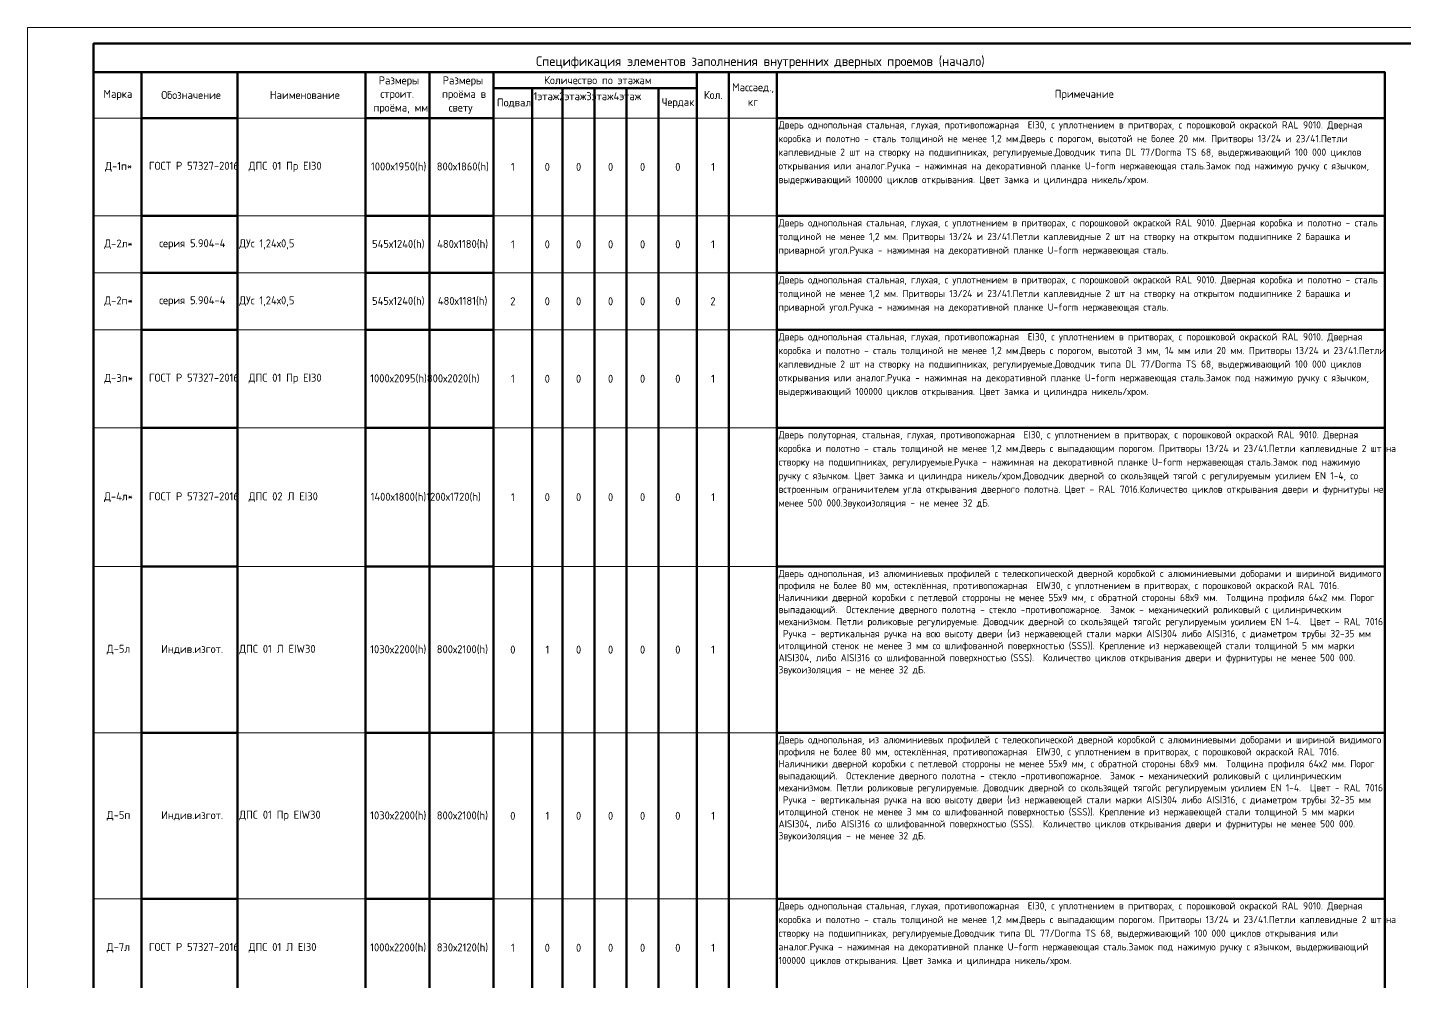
# Model space of a CAD drawing. Header units: millimetres. Extents: x -11345 to 411485, y -9810 to 73012.
# Drawn here: x -5512.9 to -5082.9, y 70349.1 to 70646.8 of the extents above; entities that cross this region are included whole.
import ezdxf

# ---------------------------------------------------------------- set-up
doc = ezdxf.new("R2010")
doc.units = ezdxf.units.MM
for name, color, linetype in [('PDF _Линии', 7, 'Continuous'), ('PDF _Основная надпись', 7, 'Continuous'), ('PDF _Текст', 7, 'Continuous')]:
    doc.layers.add(name, color=color, linetype=linetype)
doc.styles.add('MtXpl_GOST_Common', font='GOST_Common.ttf')
doc.styles.add('PDF GOST Common', font='GOST_Common.ttf')

msp = doc.modelspace()

# ---------------------------------------------------------------- hatches: boundary and pattern name
at = {"layer": 'PDF _Линии', "transparency": 33554559}
msp.add_hatch(color=256, dxfattribs=at).paths.add_polyline_path([(-5278.69542, 70632.83419), (-5278.73775, 70632.96119), (-5278.82242, 70633.04585), (-5278.99175, 70633.04585), (-5279.07642, 70632.96119), (-5279.11875, 70632.83419), (-5279.07642, 70632.70719), (-5278.99175, 70632.62252), (-5278.82242, 70632.62252), (-5278.73775, 70632.70719)])

# ---------------------------------------------------------------- linework, layer by layer
at = {"layer": 'PDF _Линии', "lineweight": 50}
for points in [[(-5492.26579, 70344.29193), (-5492.26579, 70374.85641), (-5492.26579, 70426.71443), (-5492.26579, 70478.57245), (-5492.26579, 70521.87919), (-5492.26579, 70552.44367), (-5492.26579, 70570.22357), (-5492.26579, 70588.00346), (-5492.26579, 70618.56794), (-5492.26579, 70627.83888), (-5492.26579, 70632.83419), (-5477.27989, 70632.83419), (-5447.30807, 70632.83419), (-5407.34564, 70632.83419), (-5387.36443, 70632.83419), (-5367.38322, 70632.83419), (-5355.36062, 70632.83419), (-5345.87801, 70632.83419), (-5335.88741, 70632.83419), (-5325.8968, 70632.83419), (-5315.86386, 70632.83419), (-5303.8836, 70632.83419), (-5293.89299, 70632.83419), (-5278.90708, 70632.83419), (-5089.04323, 70632.83419), (-5089.04323, 70627.83888), (-5089.04323, 70618.56794), (-5089.04323, 70588.00346), (-5089.04323, 70570.22357), (-5089.04323, 70552.44367), (-5089.04323, 70521.87919), (-5089.04323, 70478.57245), (-5089.04323, 70426.71443), (-5089.04323, 70374.85641), (-5089.04323, 70344.29193)], [(-5477.27989, 70067.20965), (-5477.27989, 70139.65384), (-5477.27989, 70183.00291), (-5477.27989, 70226.30965), (-5477.27989, 70252.59849), (-5477.27989, 70283.16297), (-5477.27989, 70313.72745), (-5477.27989, 70344.29193), (-5477.27989, 70374.85641), (-5477.27989, 70426.71443), (-5477.27989, 70478.57245), (-5477.27989, 70521.87919), (-5477.27989, 70552.44367), (-5477.27989, 70570.22357), (-5477.27989, 70588.00346), (-5477.27989, 70618.56794), (-5477.27989, 70627.83888), (-5477.27989, 70632.83419)], [(-5447.30807, 70632.83419), (-5447.30807, 70627.83888), (-5447.30807, 70618.56794), (-5447.30807, 70588.00346), (-5447.30807, 70570.22357), (-5447.30807, 70552.44367), (-5447.30807, 70521.87919), (-5447.30807, 70478.57245), (-5447.30807, 70426.71443), (-5447.30807, 70374.85641), (-5447.30807, 70344.29193), (-5447.30807, 70313.72745), (-5447.30807, 70283.16297), (-5447.30807, 70252.59849), (-5447.30807, 70226.30965), (-5447.30807, 70183.00291), (-5447.30807, 70139.65384), (-5447.30807, 70067.20965)], [(-5407.34564, 70067.20965), (-5407.34564, 70139.65384), (-5407.34564, 70183.00291), (-5407.34564, 70226.30965), (-5407.34564, 70252.59849), (-5407.34564, 70283.16297), (-5407.34564, 70313.72745), (-5407.34564, 70344.29193), (-5407.34564, 70374.85641), (-5407.34564, 70426.71443), (-5407.34564, 70478.57245), (-5407.34564, 70521.87919), (-5407.34564, 70552.44367), (-5407.34564, 70570.22357), (-5407.34564, 70588.00346), (-5407.34564, 70618.56794), (-5407.34564, 70627.83888), (-5407.34564, 70632.83419)], [(-5387.36443, 70632.83419), (-5387.36443, 70627.83888), (-5387.36443, 70618.56794), (-5387.36443, 70588.00346), (-5387.36443, 70570.22357), (-5387.36443, 70552.44367), (-5387.36443, 70521.87919), (-5387.36443, 70478.57245), (-5387.36443, 70426.71443), (-5387.36443, 70374.85641), (-5387.36443, 70344.29193), (-5387.36443, 70313.72745), (-5387.36443, 70283.16297), (-5387.36443, 70252.59849), (-5387.36443, 70226.30965), (-5387.36443, 70183.00291), (-5387.36443, 70139.65384), (-5387.36443, 70067.20965)], [(-5367.38322, 70632.83419), (-5367.38322, 70627.83888), (-5367.38322, 70618.56794), (-5367.38322, 70588.00346), (-5367.38322, 70570.22357), (-5367.38322, 70552.44367), (-5367.38322, 70521.87919), (-5367.38322, 70478.57245), (-5367.38322, 70426.71443), (-5367.38322, 70374.85641), (-5367.38322, 70344.29193), (-5367.38322, 70313.72745), (-5367.38322, 70283.16297), (-5367.38322, 70252.59849), (-5367.38322, 70226.30965), (-5367.38322, 70183.00291), (-5367.38322, 70139.65384), (-5367.38322, 70067.20965)], [(-5303.8836, 70632.83419), (-5303.8836, 70627.83888), (-5303.8836, 70618.56794), (-5303.8836, 70588.00346), (-5303.8836, 70570.22357), (-5303.8836, 70552.44367), (-5303.8836, 70521.87919), (-5303.8836, 70478.57245), (-5303.8836, 70426.71443), (-5303.8836, 70374.85641), (-5303.8836, 70344.29193), (-5303.8836, 70313.72745), (-5303.8836, 70283.16297), (-5303.8836, 70252.59849), (-5303.8836, 70226.30965), (-5303.8836, 70183.00291), (-5303.8836, 70139.65384), (-5303.8836, 70067.20965)], [(-5293.89299, 70632.83419), (-5293.89299, 70627.83888), (-5293.89299, 70618.56794), (-5293.89299, 70588.00346), (-5293.89299, 70570.22357), (-5293.89299, 70552.44367), (-5293.89299, 70521.87919), (-5293.89299, 70478.57245), (-5293.89299, 70426.71443), (-5293.89299, 70374.85641), (-5293.89299, 70344.29193), (-5293.89299, 70313.72745), (-5293.89299, 70283.16297), (-5293.89299, 70252.59849), (-5293.89299, 70226.30965), (-5293.89299, 70183.00291), (-5293.89299, 70139.65384), (-5293.89299, 70067.20965)], [(-5278.90708, 70632.83419), (-5278.90708, 70627.83888), (-5278.90708, 70618.56794), (-5278.90708, 70588.00346), (-5278.90708, 70570.22357), (-5278.90708, 70552.44367), (-5278.90708, 70521.87919), (-5278.90708, 70478.57245), (-5278.90708, 70426.71443), (-5278.90708, 70374.85641), (-5278.90708, 70344.29193), (-5278.90708, 70313.72745), (-5278.90708, 70283.16297), (-5278.90708, 70252.59849), (-5278.90708, 70226.30965), (-5278.90708, 70183.00291), (-5278.90708, 70139.65384), (-5278.90708, 70067.20965)], [(-5303.8836, 70627.83888), (-5315.86386, 70627.83888), (-5325.8968, 70627.83888), (-5335.88741, 70627.83888), (-5345.87801, 70627.83888), (-5355.36062, 70627.83888), (-5367.38322, 70627.83888)], [(-5355.36062, 70627.83888), (-5355.36062, 70618.56794), (-5355.36062, 70588.00346), (-5355.36062, 70570.22357), (-5355.36062, 70552.44367), (-5355.36062, 70521.87919), (-5355.36062, 70478.57245), (-5355.36062, 70426.71443), (-5355.36062, 70374.85641), (-5355.36062, 70344.29193), (-5355.36062, 70313.72745), (-5355.36062, 70283.16297), (-5355.36062, 70252.59849), (-5355.36062, 70226.30965), (-5355.36062, 70183.00291), (-5355.36062, 70139.65384), (-5355.36062, 70067.20965)], [(-5345.87801, 70627.83888), (-5345.87801, 70618.56794), (-5345.87801, 70588.00346), (-5345.87801, 70570.22357), (-5345.87801, 70552.44367), (-5345.87801, 70521.87919), (-5345.87801, 70478.57245), (-5345.87801, 70426.71443), (-5345.87801, 70374.85641), (-5345.87801, 70344.29193), (-5345.87801, 70313.72745), (-5345.87801, 70283.16297), (-5345.87801, 70252.59849), (-5345.87801, 70226.30965), (-5345.87801, 70183.00291), (-5345.87801, 70139.65384), (-5345.87801, 70067.20965)], [(-5335.88741, 70627.83888), (-5335.88741, 70618.56794), (-5335.88741, 70588.00346), (-5335.88741, 70570.22357), (-5335.88741, 70552.44367), (-5335.88741, 70521.87919), (-5335.88741, 70478.57245), (-5335.88741, 70426.71443), (-5335.88741, 70374.85641), (-5335.88741, 70344.29193), (-5335.88741, 70313.72745), (-5335.88741, 70283.16297), (-5335.88741, 70252.59849), (-5335.88741, 70226.30965), (-5335.88741, 70183.00291), (-5335.88741, 70139.65384), (-5335.88741, 70067.20965)], [(-5325.8968, 70627.83888), (-5325.8968, 70618.56794), (-5325.8968, 70588.00346), (-5325.8968, 70570.22357), (-5325.8968, 70552.44367), (-5325.8968, 70521.87919), (-5325.8968, 70478.57245), (-5325.8968, 70426.71443), (-5325.8968, 70374.85641), (-5325.8968, 70344.29193), (-5325.8968, 70313.72745), (-5325.8968, 70283.16297), (-5325.8968, 70252.59849), (-5325.8968, 70226.30965), (-5325.8968, 70183.00291), (-5325.8968, 70139.65384), (-5325.8968, 70067.20965)], [(-5315.86386, 70627.83888), (-5315.86386, 70618.56794), (-5315.86386, 70588.00346), (-5315.86386, 70570.22357), (-5315.86386, 70552.44367), (-5315.86386, 70521.87919), (-5315.86386, 70478.57245), (-5315.86386, 70426.71443), (-5315.86386, 70374.85641), (-5315.86386, 70344.29193), (-5315.86386, 70313.72745), (-5315.86386, 70283.16297), (-5315.86386, 70252.59849), (-5315.86386, 70226.30965), (-5315.86386, 70183.00291), (-5315.86386, 70139.65384), (-5315.86386, 70067.20965)], [(-5447.30807, 70618.56794), (-5477.27989, 70618.56794)], [(-5367.38322, 70618.56794), (-5387.36443, 70618.56794), (-5407.34564, 70618.56794)], [(-5089.04323, 70618.56794), (-5278.90708, 70618.56794)], [(-5447.30807, 70588.00346), (-5477.27989, 70588.00346)], [(-5367.38322, 70588.00346), (-5387.36443, 70588.00346), (-5407.34564, 70588.00346)], [(-5089.04323, 70588.00346), (-5278.90708, 70588.00346)], [(-5447.30807, 70570.22357), (-5477.27989, 70570.22357)], [(-5367.38322, 70570.22357), (-5387.36443, 70570.22357), (-5407.34564, 70570.22357)], [(-5089.04323, 70570.22357), (-5278.90708, 70570.22357)], [(-5447.30807, 70552.44367), (-5477.27989, 70552.44367)], [(-5367.38322, 70552.44367), (-5387.36443, 70552.44367), (-5407.34564, 70552.44367)], [(-5089.04323, 70552.44367), (-5278.90708, 70552.44367)], [(-5447.30807, 70521.87919), (-5477.27989, 70521.87919)], [(-5367.38322, 70521.87919), (-5387.36443, 70521.87919), (-5407.34564, 70521.87919)], [(-5089.04323, 70521.87919), (-5278.90708, 70521.87919)], [(-5447.30807, 70478.57245), (-5477.27989, 70478.57245)], [(-5367.38322, 70478.57245), (-5387.36443, 70478.57245), (-5407.34564, 70478.57245)], [(-5089.04323, 70478.57245), (-5278.90708, 70478.57245)], [(-5447.30807, 70426.71443), (-5477.27989, 70426.71443)], [(-5367.38322, 70426.71443), (-5387.36443, 70426.71443), (-5407.34564, 70426.71443)], [(-5089.04323, 70426.71443), (-5278.90708, 70426.71443)], [(-5447.30807, 70374.85641), (-5477.27989, 70374.85641)], [(-5367.38322, 70374.85641), (-5387.36443, 70374.85641), (-5407.34564, 70374.85641)], [(-5089.04323, 70374.85641), (-5278.90708, 70374.85641)]]:
    msp.add_lwpolyline(points, dxfattribs=at)
at = {"layer": 'PDF _Линии', "lineweight": 20}
for points in [[(-5477.27989, 70618.56794), (-5492.26579, 70618.56794)], [(-5407.34564, 70618.56794), (-5447.30807, 70618.56794)], [(-5278.90708, 70618.56794), (-5293.89299, 70618.56794), (-5303.8836, 70618.56794), (-5315.86386, 70618.56794), (-5325.8968, 70618.56794), (-5335.88741, 70618.56794), (-5345.87801, 70618.56794), (-5355.36062, 70618.56794), (-5367.38322, 70618.56794)], [(-5477.27989, 70588.00346), (-5492.26579, 70588.00346)], [(-5407.34564, 70588.00346), (-5447.30807, 70588.00346)], [(-5278.90708, 70588.00346), (-5293.89299, 70588.00346), (-5303.8836, 70588.00346), (-5315.86386, 70588.00346), (-5325.8968, 70588.00346), (-5335.88741, 70588.00346), (-5345.87801, 70588.00346), (-5355.36062, 70588.00346), (-5367.38322, 70588.00346)], [(-5477.27989, 70570.22357), (-5492.26579, 70570.22357)], [(-5407.34564, 70570.22357), (-5447.30807, 70570.22357)], [(-5278.90708, 70570.22357), (-5293.89299, 70570.22357), (-5303.8836, 70570.22357), (-5315.86386, 70570.22357), (-5325.8968, 70570.22357), (-5335.88741, 70570.22357), (-5345.87801, 70570.22357), (-5355.36062, 70570.22357), (-5367.38322, 70570.22357)], [(-5477.27989, 70552.44367), (-5492.26579, 70552.44367)], [(-5407.34564, 70552.44367), (-5447.30807, 70552.44367)], [(-5278.90708, 70552.44367), (-5293.89299, 70552.44367), (-5303.8836, 70552.44367), (-5315.86386, 70552.44367), (-5325.8968, 70552.44367), (-5335.88741, 70552.44367), (-5345.87801, 70552.44367), (-5355.36062, 70552.44367), (-5367.38322, 70552.44367)], [(-5477.27989, 70521.87919), (-5492.26579, 70521.87919)], [(-5407.34564, 70521.87919), (-5447.30807, 70521.87919)], [(-5278.90708, 70521.87919), (-5293.89299, 70521.87919), (-5303.8836, 70521.87919), (-5315.86386, 70521.87919), (-5325.8968, 70521.87919), (-5335.88741, 70521.87919), (-5345.87801, 70521.87919), (-5355.36062, 70521.87919), (-5367.38322, 70521.87919)], [(-5477.27989, 70478.57245), (-5492.26579, 70478.57245)], [(-5407.34564, 70478.57245), (-5447.30807, 70478.57245)], [(-5278.90708, 70478.57245), (-5293.89299, 70478.57245), (-5303.8836, 70478.57245), (-5315.86386, 70478.57245), (-5325.8968, 70478.57245), (-5335.88741, 70478.57245), (-5345.87801, 70478.57245), (-5355.36062, 70478.57245), (-5367.38322, 70478.57245)], [(-5477.27989, 70426.71443), (-5492.26579, 70426.71443)], [(-5407.34564, 70426.71443), (-5447.30807, 70426.71443)], [(-5278.90708, 70426.71443), (-5293.89299, 70426.71443), (-5303.8836, 70426.71443), (-5315.86386, 70426.71443), (-5325.8968, 70426.71443), (-5335.88741, 70426.71443), (-5345.87801, 70426.71443), (-5355.36062, 70426.71443), (-5367.38322, 70426.71443)], [(-5477.27989, 70374.85641), (-5492.26579, 70374.85641)], [(-5407.34564, 70374.85641), (-5447.30807, 70374.85641)], [(-5278.90708, 70374.85641), (-5293.89299, 70374.85641), (-5303.8836, 70374.85641), (-5315.86386, 70374.85641), (-5325.8968, 70374.85641), (-5335.88741, 70374.85641), (-5345.87801, 70374.85641), (-5355.36062, 70374.85641), (-5367.38322, 70374.85641)]]:
    msp.add_lwpolyline(points, dxfattribs=at)
at = {"layer": 'PDF _Основная надпись', "lineweight": 20}
msp.add_lwpolyline([(-5512.89309, 70053.25202), (-4671.89309, 70053.25202), (-4671.89309, 70646.8041), (-5512.89309, 70646.8041)], close=True, dxfattribs=at)
at = {"layer": 'PDF _Основная надпись', "lineweight": 50}
msp.add_lwpolyline([(-4676.88839, 70058.24733), (-4676.88839, 70641.8088), (-5492.26579, 70641.8088), (-5492.26579, 70058.24733)], close=True, dxfattribs=at)

# ---------------------------------------------------------------- texts
at = {"layer": 'PDF _Текст', "attachment_point": 4, "style": 'PDF GOST Common'}
for s, insert, char_height in [('Спецификация элементов заполнения внутренних дверных проемов (начало)', (-5354.08418, 70635.90163), 2.9979972), ('Размеры', (-5403.23489, 70629.99664), 2.49833), ('Размеры', (-5383.25287, 70629.99664), 2.49833), ('Количество по этажам', (-5351.58643, 70630.37766), 2.4983298), ('Массаед.,', (-5292.86806, 70627.8799), 2.49833), ('Марка', (-5489.17453, 70625.76316), 2.49833), ('Обозначение', (-5471.1399, 70625.76316), 2.4983298), ('Наименование', (-5437.22973, 70625.76316), 2.4983298), ('строит.', (-5402.72687, 70625.76316), 2.49833), ('проёма в', (-5383.46453, 70625.76316), 2.49833), ('1этаж2этаж3этаж4этаж', (-5354.88854, 70625.38212), 2.4983298), ('Чердак', (-5314.83984, 70623.22307), 2.49833), ('Кол.', (-5301.71604, 70625.76316), 2.49833), ('Примечание', (-5192.15358, 70625.76316), 2.49833), ('проёма, мм', (-5404.88594, 70621.48737), 2.49833), ('свету', (-5381.39014, 70621.48737), 2.49833), ('Подвал', (-5366.31895, 70623.22307), 2.49833), ('кг', (-5287.95723, 70623.60411), 2.49833), ('Дверь однопольная стальная, глухая, противопожарная  EI30, с уплотнением в притворах, с порошковой окраской RAL 9010. Дверная', (-5278.38957, 70616.11086), 2.25), ('коробка и полотно - сталь толщиной не менее 1,2 мм.Дверь с порогом, высотой не более 20 мм. Притворы 13/24 и 23/41.Петли', (-5278.38957, 70611.83502), 2.25), ('каплевидные 2 шт на створку на подшипниках, регулируемые.Доводчик типа DL 77/Dorma TS 68, выдерживающий 100 000 циклов', (-5278.38957, 70607.60154), 2.25), ('Д-1п*', (-5488.66651, 70603.32575), 2.49833), ('ГОСТ Р 57327-2016  ДПС 01 Пр EI30', (-5474.99237, 70603.32575), 2.4983298), ('1000х1950(h)', (-5405.64797, 70603.32575), 2.4983298), ('800х1860(h)', (-5385.1156, 70603.32575), 2.4983298), ('1', (-5361.91612, 70603.32575), 2.49833), ('0', (-5351.41709, 70603.32575), 2.49833), ('0', (-5341.63775, 70603.32575), 2.49833), ('0', (-5331.64673, 70603.32575), 2.49833), ('0', (-5321.65572, 70603.32575), 2.49833), ('0', (-5310.64869, 70603.32575), 2.49833), ('1', (-5299.42997, 70603.32575), 2.49833), ('открывания или аналог.Ручка - нажимная на декоративной планке U-form нержавеющая сталь.Замок под нажимую ручку с язычком,', (-5278.38957, 70603.32575), 2.25), ('выдерживающий 100000 циклов открывания. Цвет замка и цилиндра никель/хром.', (-5278.38957, 70599.04989), 2.25), ('Дверь однопольная стальная, глухая, с уплотнением в притворах, с порошковой окраской RAL 9010. Дверная коробка и полотно - сталь', (-5278.38957, 70585.5451), 2.25), ('толщиной не менее 1,2 мм. Притворы 13/24 и 23/41.Петли каплевидные 2 шт на створку на открытом подшипнике 2 барашка и', (-5278.38957, 70581.26931), 2.25), ('Д-2л*', (-5488.92052, 70579.15257), 2.49833), ('серия 5.904-4', (-5471.77493, 70579.15257), 2.4983298), ('ДУс 1,24х0,5', (-5446.79739, 70579.15257), 2.4983298), ('545х1240(h)', (-5405.30929, 70579.15257), 2.4983298), ('480х1180(h)', (-5384.98859, 70579.15257), 2.4983298), ('1', (-5361.91612, 70579.15257), 2.49833), ('0', (-5351.41709, 70579.15257), 2.49833), ('0', (-5341.63775, 70579.15257), 2.49833), ('0', (-5331.64673, 70579.15257), 2.49833), ('0', (-5321.65572, 70579.15257), 2.49833), ('0', (-5310.64869, 70579.15257), 2.49833), ('1', (-5299.42997, 70579.15257), 2.49833), ('приварной угол.Ручка - нажимная на декоративной планке U-form нержавеющая сталь.', (-5278.38957, 70577.03583), 2.25), ('Дверь однопольная стальная, глухая, с уплотнением в притворах, с порошковой окраской RAL 9010. Дверная коробка и полотно - сталь', (-5278.38957, 70567.7645), 2.25), ('толщиной не менее 1,2 мм. Притворы 13/24 и 23/41.Петли каплевидные 2 шт на створку на открытом подшипнике 2 барашка и', (-5278.38957, 70563.48867), 2.25), ('Д-2п*', (-5488.92052, 70561.37193), 2.49833), ('серия 5.904-4', (-5471.77493, 70561.37193), 2.4983298), ('ДУс 1,24х0,5', (-5446.79739, 70561.37193), 2.4983298), ('545х1240(h)', (-5405.30929, 70561.37193), 2.4983298), ('480х1181(h)', (-5384.77691, 70561.37193), 2.4983298), ('2', (-5362.17013, 70561.37193), 2.49833), ('0', (-5351.41709, 70561.37193), 2.49833), ('0', (-5341.63775, 70561.37193), 2.49833), ('0', (-5331.64673, 70561.37193), 2.49833), ('0', (-5321.65572, 70561.37193), 2.49833), ('0', (-5310.64869, 70561.37193), 2.49833), ('2', (-5299.68397, 70561.37193), 2.49833), ('приварной угол.Ручка - нажимная на декоративной планке U-form нержавеющая сталь.', (-5278.38957, 70559.25519), 2.25), ('Дверь однопольная стальная, глухая, противопожарная  EI30, с уплотнением в притворах, с порошковой окраской RAL 9010. Дверная', (-5278.38957, 70549.98385), 2.25), ('коробка и полотно - сталь толщиной не менее 1,2 мм.Дверь с порогом, высотой 3 мм, 14 мм или 20 мм. Притворы 13/24 и 23/41.Петли', (-5278.38957, 70545.70806), 2.25), ('ГОСТ Р 57327-2016  ДПС 01 Пр EI30', (-5474.99237, 70537.19875), 2.4983298), ('1000х2095(h)800х2020(h)', (-5405.90198, 70537.19875), 2.4983298), ('каплевидные 2 шт на створку на подшипниках, регулируемые.Доводчик типа DL 77/Dorma TS 68, выдерживающий 100 000 циклов', (-5278.38957, 70541.47458), 2.25), ('Д-3п*', (-5488.92052, 70537.19875), 2.49833), ('1', (-5361.91612, 70537.19875), 2.49833), ('0', (-5351.41709, 70537.19875), 2.49833), ('0', (-5341.63775, 70537.19875), 2.49833), ('0', (-5331.64673, 70537.19875), 2.49833), ('0', (-5321.65572, 70537.19875), 2.49833), ('0', (-5310.64869, 70537.19875), 2.49833), ('1', (-5299.42997, 70537.19875), 2.49833), ('открывания или аналог.Ручка - нажимная на декоративной планке U-form нержавеющая сталь.Замок под нажимую ручку с язычком,', (-5278.38957, 70537.19875), 2.25), ('выдерживающий 100000 циклов открывания. Цвет замка и цилиндра никель/хром.', (-5278.38957, 70532.92296), 2.25), ('Дверь полуторная, стальная, глухая, противопожарная  EI30, с уплотнением в притворах, с порошковой окраской RAL 9010. Дверная', (-5278.38957, 70519.41815), 2.25), ('коробка и полотно - сталь толщиной не менее 1,2 мм.Дверь с выпадающим порогом. Притворы 13/24 и 23/41.Петли каплевидные 2 шт на', (-5278.38957, 70515.14231), 2.25), ('створку на подшипниках, регулируемые.Ручка - нажимная на декоративной планке U-form нержавеющая сталь.Замок под нажимую', (-5278.38957, 70510.90883), 2.25), ('ручку с язычком. Цвет замка и цилиндра никель/хром.Доводчик дверной со скользящей тягой с регулируемым усилием EN 1-4, со', (-5278.38957, 70506.63304), 2.25), ('Д-4л*', (-5489.00519, 70500.24046), 2.49833), ('ГОСТ Р 57327-2016  ДПС 02 Л EI30', (-5474.99237, 70500.24046), 2.4983298), ('1400х1800(h)1200х1720(h)', (-5405.77498, 70500.24046), 2.4983298), ('1', (-5361.91612, 70500.24046), 2.49833), ('0', (-5351.41709, 70500.24046), 2.49833), ('0', (-5341.63775, 70500.24046), 2.49833), ('0', (-5331.64673, 70500.24046), 2.49833), ('0', (-5321.65572, 70500.24046), 2.49833), ('0', (-5310.64869, 70500.24046), 2.49833), ('1', (-5299.42997, 70500.24046), 2.49833), ('встроенным ограничителем угла открывания дверного полотна. Цвет - RAL 7016.Количество циклов открывания двери и фурнитуры не', (-5278.38957, 70502.39956), 2.25), ('менее 500 000.Звукоизоляция - не менее 32 дБ.', (-5278.38957, 70498.12372), 2.25), ('Д-5л', (-5488.1585, 70452.65617), 2.49833), ('Индив.изгот.', (-5471.1399, 70452.65617), 2.4983298), ('ДПС 01 Л EIW30', (-5446.79739, 70452.65617), 2.4983298), ('1030х2200(h)', (-5405.90198, 70452.65617), 2.4983298), ('800х2100(h)', (-5385.1156, 70452.65617), 2.4983298), ('0', (-5362.17013, 70452.65617), 2.49833), ('1', (-5351.16308, 70452.65617), 2.49833), ('0', (-5341.63775, 70452.65617), 2.49833), ('0', (-5331.64673, 70452.65617), 2.49833), ('0', (-5321.65572, 70452.65617), 2.49833), ('0', (-5310.64869, 70452.65617), 2.49833), ('1', (-5299.42997, 70452.65617), 2.49833), ('Д-5п', (-5488.1585, 70400.79604), 2.49833), ('Индив.изгот.', (-5471.1399, 70400.79604), 2.4983298), ('ДПС 01 Пр EIW30', (-5446.79739, 70400.79604), 2.4983298), ('1030х2200(h)', (-5405.90198, 70400.79604), 2.4983298), ('800х2100(h)', (-5385.1156, 70400.79604), 2.4983298), ('0', (-5362.17013, 70400.79604), 2.49833), ('1', (-5351.16308, 70400.79604), 2.49833), ('0', (-5341.63775, 70400.79604), 2.49833), ('0', (-5331.64673, 70400.79604), 2.49833), ('0', (-5321.65572, 70400.79604), 2.49833), ('0', (-5310.64869, 70400.79604), 2.49833), ('1', (-5299.42997, 70400.79604), 2.49833), ('Дверь однопольная стальная, глухая, противопожарная  EI30, с уплотнением в притворах, с порошковой окраской RAL 9010. Дверная', (-5278.38957, 70372.38938), 2.25), ('коробка и полотно - сталь толщиной не менее 1,2 мм.Дверь с выпадающим порогом. Притворы 13/24 и 23/41.Петли каплевидные 2 шт на', (-5278.38957, 70368.11357), 2.25), ('створку на подшипниках, регулируемые.Доводчик типа DL 77/Dorma TS 68, выдерживающий 100 000 циклов открывания или', (-5278.38957, 70363.83776), 2.25), ('Д-7л', (-5488.1585, 70359.60428), 2.49833), ('ГОСТ Р 57327-2016  ДПС 01 Л EI30', (-5474.99237, 70359.60428), 2.4983298), ('1000х2200(h)', (-5405.90198, 70359.60428), 2.4983298), ('830х2120(h)', (-5385.1156, 70359.60428), 2.4983298), ('1', (-5361.91612, 70359.60428), 2.49833), ('0', (-5351.41709, 70359.60428), 2.49833), ('0', (-5341.63775, 70359.60428), 2.49833), ('0', (-5331.64673, 70359.60428), 2.49833), ('0', (-5321.65572, 70359.60428), 2.49833), ('0', (-5310.64869, 70359.60428), 2.49833), ('1', (-5299.42997, 70359.60428), 2.49833), ('аналог.Ручка - нажимная на декоративной планке U-form нержавеющая сталь.Замок под нажимую ручку с язычком, выдерживающий', (-5278.38957, 70359.60428), 2.25), ('100000 циклов открывания. Цвет замка и цилиндра никель/хром.', (-5278.38957, 70355.32846), 2.25)]:
    msp.add_mtext(s, dxfattribs=dict(at, insert=insert, char_height=char_height))
at = {"layer": 'PDF _Текст', "char_height": 2.25, "width": 189.3463378, "attachment_point": 1, "style": 'MtXpl_GOST_Common'}
for insert in [(-5278.38957, 70477.52979), (-5278.38957, 70425.66966)]:
    msp.add_mtext('Дверь однопольная, из алюминиевых профилей с телескопической дверной коробкой с алюминиевыми доборами и шириной видимого профиля не более 80 мм, остеклённая, противопожарная {\\C1; EIW30}, с уплотнением в притворах, с порошковой окраской RAL 7016.  Наличники дверной коробки с петлевой сторроны не менее 55х9 мм, с обратной стороны 68х9 мм.  Толщина профиля 64х2 мм. Порог выпадающий.  Остекление дверного полотна - стекло -противопожарное.  Замок - механический роликовый с цилинрическим механизмом. Петли роликовые регулируемые. Доводчик дверной со скользящей тягойс регулируемым усилием EN 1-4.  Цвет - RAL 7016.  Ручка - вертикальная ручка на всю высоту двери (из нержавеющей стали марки AISI304 либо AISI316, с диаметром трубы 32-35 мм итолщиной стенок не менее 3 мм со шлифованной поверхностью (SSS)). Крепление из нержавеющей стали толщиной 5 мм марки AISI304, либо AISI316 со шлифованной поверхностью (SSS).  Количество циклов открывания двери и фурнитуры не менее 500 000.  Звукоизоляция - не менее 32 дБ.', dxfattribs=dict(at, insert=insert))

doc.saveas('drawing.dxf')
